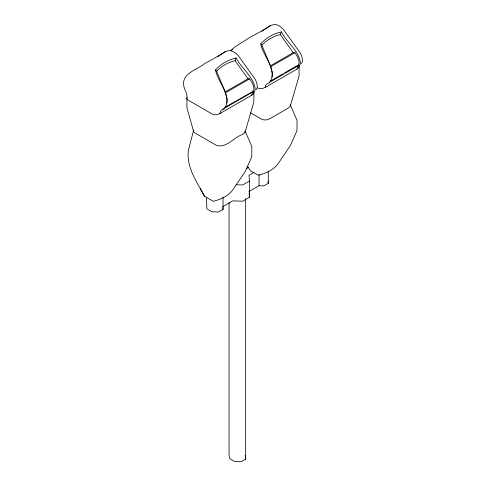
<?xml version="1.0" encoding="UTF-8"?>
<svg xmlns="http://www.w3.org/2000/svg" width="486" height="486" viewBox="0 0 486 486"><rect width="100%" height="100%" fill="white"/><g stroke="black" fill="none" stroke-linecap="round" stroke-linejoin="round"><path stroke-width="0.73" d="M186.946 97.322L186.867 107.576L193.628 131.554L195.014 132.988L216.203 145.223C226.16 148.819 234.003 137.095 242.696 134.403L244.968 132.496L253.832 102.218L253.911 91.957L253.832 93.464L251.803 95.171L220.006 113.53L217.048 114.702L214.441 114.745L212.218 114.034L188.106 100.11L186.867 98.828C187.93 93.591 183.86 89.473 183.58 84.509C182.651 72.681 197.638 69.68 204.63 63.551A57.785 7.424 -24.7 0 0 225.212 51.668L229.993 50.41C233.626 51.328 236.797 53.43 238.899 56.57L253.704 77.207C256.11 80.257 257.598 83.975 257.197 87.899L256.177 89.679M193.628 131.554L193.683 130.424M244.968 132.496L245.023 131.366M251.803 95.171L252.331 92.437L254.214 91.581L255.308 89.679C254.154 76.995 241.615 68.781 236.147 57.98A57.785 46.595 44.6 0 0 215.565 69.863C217.133 81.648 233.845 97.194 223.955 109.052C221.707 109.253 220.073 111.349 220.006 113.53M265.228 87.419L297.031 69.061L297.56 66.327L299.443 65.47L300.53 63.569C299.382 50.884 286.837 42.671 281.37 31.869A57.785 46.595 44.6 0 0 260.788 43.752C262.361 55.538 279.067 71.084 269.177 82.942C266.929 83.142 265.295 85.238 265.228 87.419L262.276 88.592L259.664 88.634L257.446 87.917M193.714 129.865L188.392 150.241C186.138 167.305 196.939 181.898 204.43 196.204L213.257 201.301A36.468 21.056 0 0 0 232.612 190.129L245.138 171.68L251.76 156.747L251.827 146.529L245.053 130.807M226.67 103.147C227.879 99.351 225.996 95.584 225.176 91.939L216.647 71.321L215.565 69.863M271.893 77.037C273.102 73.24 271.218 69.474 270.404 65.829L261.875 45.21L260.788 43.752M216.647 71.321L218.603 69.37A56.795 46.352 62.9 0 1 232.405 61.4L235.054 60.695L236.147 57.98M261.875 45.21L263.831 43.26A56.795 46.352 62.9 0 1 277.634 35.29L280.282 34.585L281.37 31.869M231.871 50.313L232.363 49.135L234.841 46.96L249.853 37.44A57.785 7.424 -24.7 0 0 270.435 25.551L275.216 24.3C278.855 25.217 282.02 27.319 284.128 30.46L298.926 51.097C301.332 54.146 302.827 57.864 302.42 61.789L301.399 63.569M230.376 51L232.363 49.135M297.031 69.061L299.054 67.354L299.133 65.847L299.054 76.108L290.191 106.385L287.925 108.293L270.155 118.554L266.844 119.866L263.922 119.914L261.432 119.113L250.515 112.813M217.795 56.583L225.212 51.668M261.79 31.292L270.435 25.551M225.176 91.939L248.006 78.756L249.695 78.841L252.179 82.705L253.643 86.502L253.844 89.606L252.756 91.508L225.042 107.278M270.404 65.829L293.234 52.646L294.923 52.731L297.408 56.595L298.866 60.392L299.072 63.496L297.985 65.397L297.426 65.482L298.331 65.646L269.681 82.189M225.322 92.911L249.695 78.841M270.55 66.801L294.923 52.731M270.265 81.168L283.198 73.696M284.492 72.949L296.782 65.859M222.497 109.423L253.103 91.757L252.204 91.593M246.299 168.697L248.826 167.239M253.996 172.409L248.941 175.325L249.555 181.011L249.555 197.231L242.69 201.198L232.849 200.846L222.746 206.672M249.555 181.011L242.69 184.972L235.874 184.729M248.941 191.551L259.044 185.719L263.831 185.889L268.272 183.325L268.272 171.528M223.044 196.897L223.044 209.436L218.603 211.999L211.902 211.762L206.872 208.859L206.459 197.614M245.661 198.653L245.661 459.136L241.214 461.7L234.519 461.457L229.489 458.553L229.07 454.689L229.07 202.534M280.282 34.585L293.234 52.646M235.054 60.695L248.006 78.756M247.544 166.109L250.29 170.756L258.485 175.191A36.468 21.056 0 0 0 277.84 164.019L290.361 145.569L296.982 130.631L297.049 120.419L290.282 104.697M200.208 188.24L204.43 196.204M268.065 181.393L268.272 183.325M249.099 192.972L249.555 197.231M222.825 207.364L223.044 209.436M245.242 455.267L245.661 459.136M259.044 174.656L259.044 185.719"/></g></svg>
